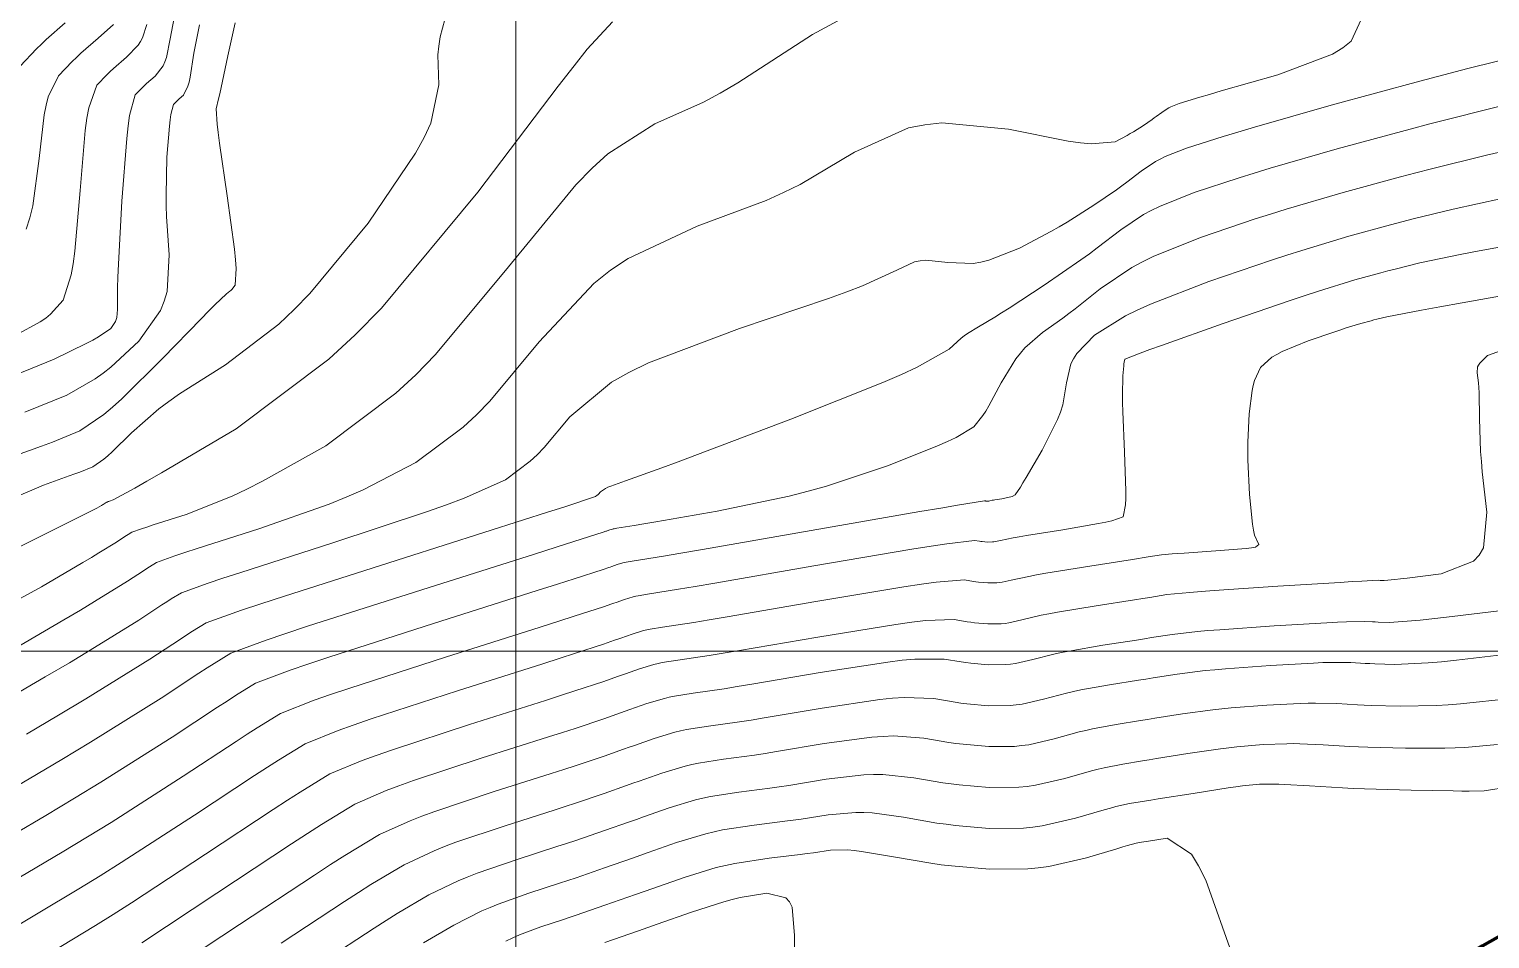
# Model space of a CAD drawing. Header units: millimetres. Extents: x 837475 to 838477, y 1189012 to 1191015.
# Drawn here: x 837657 to 837715.5, y 1190202.4 to 1190238.8 of the extents above; entities that cross this region are included whole.
import ezdxf

# ---------------------------------------------------------------- set-up
doc = ezdxf.new("R2010")
doc.units = ezdxf.units.MM
doc.header["$LTSCALE"] = 0.3
doc.layers.add('COORD', color=253, linetype='Continuous', lineweight=20)
doc.layers.add('VIA_Curvas', color=250, linetype='Continuous', lineweight=80)
doc.layers.add('COTAS 10', color=7, linetype='Continuous', lineweight=9, true_color=0x6e3e2d)
doc.layers.add('COTAS INT', color=7, linetype='Continuous', lineweight=5, true_color=0x9fa19f)

msp = doc.modelspace()

# ---------------------------------------------------------------- linework, layer by layer
at = {"layer": 'COORD'}
for p, q in [((837676.514, 1189013.872), (837676.514, 1191013.872)), ((837476.514, 1190213.872), (838476.514, 1190213.872))]:
    msp.add_line(p, q, dxfattribs=at)
at = {"layer": 'COTAS 10'}
for points in [[(837654.797, 1190221.125), (837657.018, 1190221.902), (837657.506, 1190222.079), (837657.938, 1190222.241), (837659.038, 1190222.689), (837659.998, 1190223.345), (837660.343, 1190223.638), (837660.721, 1190223.978), (837662.368, 1190225.608), (837663.896, 1190227.185), (837664.199, 1190227.493), (837664.449, 1190227.744), (837664.917, 1190228.185), (837665.048, 1190228.284), (837665.085, 1190228.32), (837665.124, 1190228.359), (837665.266, 1190228.531), (837665.306, 1190229.198), (837665.28, 1190229.549), (837665.237, 1190229.973), (837664.947, 1190232.105), (837664.637, 1190234.222), (837664.581, 1190234.637), (837664.539, 1190234.977), (837664.496, 1190235.585), (837664.595, 1190235.986), (837664.642, 1190236.195), (837664.699, 1190236.448), (837664.974, 1190237.716), (837665.255, 1190239.03)], [(837656.653, 1190237.301), (837657.303, 1190237.995), (837657.495, 1190238.184), (837657.694, 1190238.371), (837658.455, 1190239.039)], [(837653.075, 1190210.165), (837657.651, 1190212.836), (837658.618, 1190213.408), (837659.455, 1190213.908), (837661.397, 1190215.11), (837662.325, 1190215.722), (837662.523, 1190215.85), (837662.695, 1190215.961), (837663.105, 1190216.212), (837664.178, 1190216.597), (837664.768, 1190216.792), (837665.486, 1190217.026), (837669.134, 1190218.192), (837672.926, 1190219.444), (837673.733, 1190219.732), (837674.436, 1190219.996), (837676.096, 1190220.738), (837677.083, 1190221.476), (837677.361, 1190221.737), (837677.641, 1190222.022), (837678.67, 1190223.256), (837680.346, 1190224.646), (837681.034, 1190225.03), (837681.819, 1190225.414), (837685.466, 1190226.796), (837689.038, 1190227.993), (837689.776, 1190228.261), (837690.405, 1190228.501), (837691.773, 1190229.135), (837692.488, 1190229.457), (837692.705, 1190229.5), (837692.931, 1190229.523), (837693.817, 1190229.44), (837694.831, 1190229.398), (837695.137, 1190229.447), (837695.455, 1190229.523), (837696.696, 1190230.016), (837697.952, 1190230.684), (837698.279, 1190230.87), (837698.596, 1190231.056), (837699.669, 1190231.731), (837700.577, 1190232.352), (837700.791, 1190232.504), (837700.989, 1190232.648), (837701.569, 1190233.096), (837702.135, 1190233.476), (837702.325, 1190233.578), (837702.529, 1190233.677), (837703.384, 1190234.021), (837704.85, 1190234.486), (837705.439, 1190234.661), (837706.108, 1190234.857), (837709.185, 1190235.732), (837712.734, 1190236.7), (837713.7, 1190236.954), (837714.659, 1190237.202), (837718.065, 1190238.048)], [(837718.912, 1190228.625), (837714.424, 1190227.826), (837713.534, 1190227.665), (837712.797, 1190227.531), (837711.406, 1190227.264), (837711.006, 1190227.165), (837710.893, 1190227.136), (837710.78, 1190227.106), (837710.363, 1190226.992), (837709.784, 1190226.813), (837709.568, 1190226.742), (837709.327, 1190226.661), (837708.259, 1190226.292), (837707.22, 1190225.868), (837706.998, 1190225.753), (837706.805, 1190225.639), (837706.347, 1190225.235), (837706.112, 1190224.707), (837706.059, 1190224.515), (837706.012, 1190224.304), (837705.887, 1190223.373), (837705.835, 1190222.234), (837705.834, 1190221.891), (837705.839, 1190221.535), (837705.904, 1190220.15), (837706.026, 1190218.951), (837706.066, 1190218.713), (837706.109, 1190218.516), (837706.287, 1190218.144), (837706.142, 1190218.04), (837705.981, 1190218.011), (837705.768, 1190217.983), (837704.56, 1190217.883), (837703.283, 1190217.799), (837703.026, 1190217.78), (837702.81, 1190217.764), (837702.382, 1190217.725), (837701.845, 1190217.641), (837701.221, 1190217.543), (837699.503, 1190217.273), (837697.743, 1190216.987), (837697.376, 1190216.923), (837697.061, 1190216.866), (837696.357, 1190216.713), (837695.99, 1190216.629), (837695.888, 1190216.615), (837695.786, 1190216.605), (837695.415, 1190216.602), (837695.044, 1190216.634), (837694.943, 1190216.647), (837694.841, 1190216.66), (837694.48, 1190216.723), (837693.349, 1190216.634), (837692.763, 1190216.552), (837692.059, 1190216.446), (837688.53, 1190215.858), (837684.972, 1190215.244), (837684.249, 1190215.122), (837683.641, 1190215.021), (837682.39, 1190214.829), (837681.893, 1190214.752), (837681.759, 1190214.723), (837681.627, 1190214.692), (837681.165, 1190214.552), (837680.715, 1190214.393), (837680.592, 1190214.349), (837680.468, 1190214.306), (837680.025, 1190214.151), (837678.859, 1190213.77), (837678.28, 1190213.585), (837677.589, 1190213.364), (837674.169, 1190212.28), (837670.711, 1190211.157), (837669.996, 1190210.912), (837669.387, 1190210.697), (837668.066, 1190210.16), (837667, 1190209.509), (837666.552, 1190209.222), (837666.038, 1190208.888), (837663.629, 1190207.298), (837660.698, 1190205.402), (837659.855, 1190204.875), (837658.998, 1190204.348), (837655.79, 1190202.441)], [(837668.788, 1190201.436), (837670.835, 1190202.776), (837671.314, 1190203.08), (837671.754, 1190203.356), (837673.027, 1190204.108), (837674.191, 1190204.669), (837674.562, 1190204.823), (837674.956, 1190204.977), (837676.555, 1190205.53), (837678.15, 1190206.041), (837678.541, 1190206.169), (837678.91, 1190206.291), (837680.058, 1190206.68), (837681.066, 1190207.034), (837681.347, 1190207.132), (837681.629, 1190207.232), (837682.653, 1190207.594), (837683.706, 1190207.912), (837684.007, 1190207.984), (837684.311, 1190208.049), (837685.443, 1190208.224), (837686.684, 1190208.382), (837687.057, 1190208.436), (837687.443, 1190208.495), (837688.946, 1190208.742), (837690.45, 1190208.919), (837690.836, 1190208.933), (837691.21, 1190208.932), (837692.452, 1190208.8), (837693.62, 1190208.599), (837693.946, 1190208.554), (837694.274, 1190208.514), (837695.469, 1190208.41), (837696.668, 1190208.42), (837696.998, 1190208.452), (837697.327, 1190208.498), (837698.51, 1190208.769), (837699.581, 1190209.074), (837699.841, 1190209.141), (837700.084, 1190209.2), (837700.829, 1190209.35), (837701.617, 1190209.475), (837701.889, 1190209.518), (837702.182, 1190209.564), (837703.434, 1190209.764), (837704.749, 1190209.956), (837705.083, 1190209.998), (837705.403, 1190210.035), (837706.449, 1190210.128), (837707.403, 1190210.164), (837707.665, 1190210.165), (837707.926, 1190210.162), (837708.861, 1190210.119), (837709.932, 1190210.057), (837710.28, 1190210.041), (837710.649, 1190210.027), (837712.164, 1190209.982), (837713.738, 1190209.98), (837714.144, 1190209.993), (837714.536, 1190210.012), (837715.847, 1190210.128)]]:
    msp.add_lwpolyline(points, dxfattribs=at)
at = {"layer": 'COTAS INT'}
for points in [[(837654.775, 1190214.969), (837657.5, 1190216.449), (837659.152, 1190217.414), (837659.501, 1190217.62), (837659.803, 1190217.801), (837660.504, 1190218.235), (837660.839, 1190218.456), (837660.911, 1190218.502), (837660.973, 1190218.542), (837661.121, 1190218.632), (837661.508, 1190218.771), (837661.722, 1190218.842), (837661.98, 1190218.926), (837663.298, 1190219.347), (837665.14, 1190220.08), (837665.73, 1190220.362), (837666.355, 1190220.677), (837668.899, 1190222.099), (837671.706, 1190224.197), (837672.497, 1190224.938), (837673.293, 1190225.749), (837676.218, 1190229.257), (837678.918, 1190232.546), (837679.573, 1190233.218), (837680.189, 1190233.788), (837682.076, 1190234.984), (837684.034, 1190235.853), (837684.694, 1190236.215), (837685.404, 1190236.63), (837688.393, 1190238.569), (837691.559, 1190240.292)], [(837710.459, 1190239.338), (837709.976, 1190238.299), (837709.648, 1190238.034), (837709.236, 1190237.78), (837707.046, 1190236.947), (837704.772, 1190236.305), (837704.307, 1190236.171), (837703.913, 1190236.057), (837703.085, 1190235.804), (837702.758, 1190235.673), (837702.68, 1190235.635), (837702.607, 1190235.596), (837702.39, 1190235.45), (837702.169, 1190235.279), (837702.093, 1190235.224), (837702.011, 1190235.166), (837701.663, 1190234.928), (837701.253, 1190234.67), (837701.131, 1190234.598), (837701.006, 1190234.527), (837700.526, 1190234.272), (837699.565, 1190234.193), (837699.137, 1190234.234), (837698.638, 1190234.302), (837696.254, 1190234.772), (837693.578, 1190235.025), (837692.896, 1190234.955), (837692.24, 1190234.825), (837690.083, 1190233.852), (837687.905, 1190232.565), (837687.235, 1190232.238), (837686.536, 1190231.923), (837683.771, 1190230.89), (837681.004, 1190229.601), (837680.304, 1190229.124), (837679.632, 1190228.596), (837677.444, 1190226.256), (837675.467, 1190223.886), (837674.929, 1190223.338), (837674.395, 1190222.837), (837672.497, 1190221.419), (837670.395, 1190220.337), (837669.732, 1190220.047), (837669.033, 1190219.762), (837666.216, 1190218.769), (837663.733, 1190217.976), (837663.245, 1190217.817), (837662.843, 1190217.684), (837662.113, 1190217.422), (837661.834, 1190217.251), (837661.717, 1190217.176), (837661.582, 1190217.089), (837660.951, 1190216.672), (837659.629, 1190215.855), (837659.06, 1190215.514), (837658.401, 1190215.125), (837655.288, 1190213.307)], [(837673.852, 1190239.86), (837673.48, 1190238.468), (837673.423, 1190238.105), (837673.388, 1190237.751), (837673.428, 1190236.553), (837673.098, 1190235.012), (837672.829, 1190234.442), (837672.482, 1190233.81), (837670.59, 1190231.011), (837668.256, 1190228.193), (837667.631, 1190227.549), (837667.016, 1190226.963), (837664.872, 1190225.342), (837663.026, 1190224.171), (837662.599, 1190223.869), (837662.209, 1190223.578), (837661.102, 1190222.609), (837660.335, 1190221.851), (837660.159, 1190221.692), (837659.999, 1190221.556), (837659.552, 1190221.251), (837659.041, 1190221.042), (837658.839, 1190220.967), (837658.613, 1190220.885), (837657.579, 1190220.524), (837655.383, 1190219.587)], [(837662.823, 1190239.229), (837662.661, 1190238.394), (837662.504, 1190237.642), (837662.442, 1190237.472), (837662.371, 1190237.319), (837662.05, 1190236.902), (837661.702, 1190236.599), (837661.614, 1190236.517), (837661.531, 1190236.436), (837661.261, 1190236.151), (837661.03, 1190235.328), (837660.971, 1190234.907), (837660.914, 1190234.403), (837660.724, 1190231.889), (837660.588, 1190229.364), (837660.565, 1190228.853), (837660.549, 1190228.423), (837660.542, 1190227.553), (837660.523, 1190227.231), (837660.498, 1190227.148), (837660.465, 1190227.067), (837660.275, 1190226.796), (837659.779, 1190226.453), (837659.552, 1190226.326), (837659.287, 1190226.186), (837658.009, 1190225.565), (837655.732, 1190224.637)], [(837680.381, 1190239.079), (837679.373, 1190237.974), (837678.843, 1190237.312), (837678.205, 1190236.495), (837674.992, 1190232.258), (837671.119, 1190227.613), (837670.065, 1190226.539), (837669.018, 1190225.558), (837665.3, 1190222.78), (837662.314, 1190221.018), (837661.728, 1190220.676), (837661.247, 1190220.398), (837660.379, 1190219.925), (837660.228, 1190219.876), (837660.198, 1190219.867), (837660.174, 1190219.859), (837660.129, 1190219.843), (837660.112, 1190219.832), (837660.105, 1190219.828), (837660.097, 1190219.822), (837660.058, 1190219.797), (837659.977, 1190219.747), (837659.943, 1190219.726), (837659.902, 1190219.702), (837659.712, 1190219.592), (837658.042, 1190218.752), (837657.069, 1190218.269), (837655.874, 1190217.677)], [(837656.476, 1190226.531), (837657.454, 1190227.063), (837657.671, 1190227.213), (837657.865, 1190227.364), (837658.374, 1190227.922), (837658.695, 1190228.94), (837658.77, 1190229.383), (837658.84, 1190229.894), (837659.044, 1190232.321), (837659.25, 1190234.719), (837659.32, 1190235.213), (837659.397, 1190235.633), (837659.725, 1190236.534), (837660.131, 1190236.963), (837660.256, 1190237.085), (837660.388, 1190237.208), (837660.912, 1190237.664), (837661.377, 1190238.146), (837661.472, 1190238.286), (837661.551, 1190238.428), (837661.716, 1190238.965)], [(837663.826, 1190238.955), (837663.606, 1190237.824), (837663.456, 1190236.857), (837663.412, 1190236.659), (837663.366, 1190236.492), (837663.189, 1190236.14), (837663.016, 1190235.99), (837662.972, 1190235.949), (837662.931, 1190235.909), (837662.797, 1190235.768), (837662.682, 1190235.359), (837662.653, 1190235.15), (837662.625, 1190234.9), (837662.53, 1190233.653), (837662.491, 1190232.13), (837662.497, 1190231.706), (837662.511, 1190231.281), (837662.622, 1190229.741), (837662.532, 1190228.27), (837662.419, 1190227.889), (837662.267, 1190227.52), (837661.399, 1190226.283), (837660.278, 1190225.246), (837659.967, 1190225.002), (837659.655, 1190224.778), (837658.523, 1190224.127), (837656.835, 1190223.439)], [(837660.383, 1190238.973), (837659.774, 1190238.426), (837659.074, 1190237.817), (837658.898, 1190237.653), (837658.731, 1190237.49), (837658.189, 1190236.918), (837657.772, 1190236.069), (837657.682, 1190235.732), (837657.604, 1190235.35), (837657.413, 1190233.606), (837657.151, 1190231.707), (837657.028, 1190231.228), (837656.882, 1190230.77)], [(837716.733, 1190235.892), (837713.929, 1190235.195), (837713.139, 1190234.99), (837712.343, 1190234.781), (837709.42, 1190233.984), (837706.74, 1190233.212), (837706.096, 1190233.018), (837705.495, 1190232.833), (837703.683, 1190232.238), (837702.3, 1190231.682), (837701.97, 1190231.521), (837701.663, 1190231.357), (837700.747, 1190230.742), (837699.809, 1190230.017), (837699.489, 1190229.785), (837699.143, 1190229.538), (837697.675, 1190228.534), (837696.273, 1190227.611), (837695.969, 1190227.417), (837695.702, 1190227.249), (837695.041, 1190226.862), (837694.604, 1190226.595), (837694.478, 1190226.502), (837694.349, 1190226.4), (837693.867, 1190225.966), (837692.591, 1190225.239), (837691.963, 1190224.953), (837691.216, 1190224.631), (837687.524, 1190223.161), (837683.79, 1190221.742), (837683.016, 1190221.452), (837682.356, 1190221.206), (837680.908, 1190220.687), (837680.32, 1190220.481), (837680.201, 1190220.433), (837680.101, 1190220.388), (837679.896, 1190220.255), (837679.815, 1190220.158), (837679.793, 1190220.136), (837679.771, 1190220.116), (837679.694, 1190220.058), (837678.476, 1190219.656), (837677.735, 1190219.418), (837676.819, 1190219.126), (837672.053, 1190217.614), (837667.238, 1190216.076), (837666.292, 1190215.768), (837665.513, 1190215.51), (837664.098, 1190215.001), (837663.556, 1190214.671), (837663.329, 1190214.525), (837663.067, 1190214.355), (837661.843, 1190213.547), (837659.281, 1190211.962), (837658.177, 1190211.302), (837656.9, 1190210.547)], [(837650.978, 1190205.23), (837657.011, 1190208.758), (837658.317, 1190209.534), (837659.464, 1190210.223), (837662.29, 1190211.985), (837663.81, 1190212.989), (837664.134, 1190213.199), (837664.417, 1190213.38), (837665.09, 1190213.791), (837666.506, 1190214.314), (837667.257, 1190214.566), (837668.164, 1190214.865), (837672.737, 1190216.329), (837677.253, 1190217.758), (837678.123, 1190218.034), (837678.829, 1190218.258), (837680.006, 1190218.633), (837680.109, 1190218.669), (837680.138, 1190218.679), (837680.167, 1190218.69), (837680.272, 1190218.727), (837680.38, 1190218.759), (837680.411, 1190218.767), (837680.442, 1190218.773), (837680.559, 1190218.791), (837681.246, 1190218.905), (837681.638, 1190218.972), (837682.116, 1190219.055), (837684.571, 1190219.481), (837687.465, 1190220.081), (837688.221, 1190220.273), (837688.956, 1190220.477), (837691.447, 1190221.306), (837693.407, 1190222.092), (837693.808, 1190222.268), (837694.147, 1190222.427), (837694.862, 1190222.851), (837695.221, 1190223.308), (837695.336, 1190223.488), (837695.459, 1190223.691), (837695.96, 1190224.616), (837696.547, 1190225.579), (837696.724, 1190225.806), (837696.906, 1190226.016), (837697.616, 1190226.629), (837698.426, 1190227.203), (837698.672, 1190227.388), (837698.927, 1190227.584), (837699.925, 1190228.387), (837701.191, 1190229.238), (837701.615, 1190229.464), (837702.071, 1190229.686), (837703.982, 1190230.455), (837706.14, 1190231.18), (837706.753, 1190231.375), (837707.371, 1190231.567), (837709.656, 1190232.236), (837711.952, 1190232.862), (837712.577, 1190233.027), (837713.198, 1190233.187), (837715.401, 1190233.735), (837717.638, 1190234.241)], [(837716.024, 1190232.004), (837714.069, 1190231.578), (837712.467, 1190231.18), (837712.016, 1190231.063), (837711.561, 1190230.943), (837709.892, 1190230.488), (837708.002, 1190229.922), (837707.409, 1190229.732), (837706.786, 1190229.528), (837704.28, 1190228.672), (837701.933, 1190227.766), (837701.409, 1190227.53), (837700.94, 1190227.301), (837699.7, 1190226.527), (837698.99, 1190225.788), (837698.855, 1190225.581), (837698.747, 1190225.373), (837698.578, 1190224.611), (837698.43, 1190223.73), (837698.335, 1190223.447), (837698.217, 1190223.146), (837697.595, 1190221.918), (837696.957, 1190220.827), (837696.83, 1190220.614), (837696.724, 1190220.439), (837696.516, 1190220.125), (837696.393, 1190220.064), (837696.339, 1190220.047), (837696.278, 1190220.031), (837695.987, 1190219.975), (837695.702, 1190219.929), (837695.644, 1190219.919), (837695.595, 1190219.911), (837695.495, 1190219.891), (837695.456, 1190219.882), (837695.444, 1190219.88), (837695.433, 1190219.879), (837695.393, 1190219.879), (837695.352, 1190219.882), (837695.341, 1190219.883), (837695.33, 1190219.885), (837695.291, 1190219.892), (837694.205, 1190219.714), (837693.534, 1190219.6), (837692.703, 1190219.457), (837683.984, 1190217.944), (837683.126, 1190217.797), (837682.423, 1190217.677), (837681.169, 1190217.47), (837680.926, 1190217.433), (837680.861, 1190217.419), (837680.796, 1190217.403), (837680.57, 1190217.335), (837680.35, 1190217.257), (837680.289, 1190217.236), (837680.229, 1190217.215), (837680.012, 1190217.139), (837678.839, 1190216.762), (837678.175, 1190216.551), (837677.365, 1190216.294), (837673.215, 1190214.98), (837669.013, 1190213.629), (837668.17, 1190213.348), (837667.466, 1190213.108), (837666.082, 1190212.581), (837665.278, 1190212.09), (837664.94, 1190211.873), (837664.553, 1190211.622), (837662.736, 1190210.423), (837659.875, 1190208.616), (837658.83, 1190207.981), (837657.674, 1190207.288), (837652.582, 1190204.3)], [(837654.186, 1190203.371), (837658.336, 1190205.818), (837659.342, 1190206.428), (837660.287, 1190207.009), (837663.182, 1190208.86), (837665.295, 1190210.255), (837665.746, 1190210.547), (837666.139, 1190210.799), (837667.074, 1190211.37), (837668.427, 1190211.903), (837669.083, 1190212.13), (837669.862, 1190212.393), (837673.692, 1190213.63), (837677.477, 1190214.829), (837678.228, 1190215.068), (837678.849, 1190215.266), (837680.019, 1190215.645), (837680.349, 1190215.76), (837680.441, 1190215.793), (837680.533, 1190215.825), (837680.867, 1190215.943), (837681.212, 1190216.048), (837681.31, 1190216.071), (837681.41, 1190216.092), (837681.78, 1190216.15), (837683.032, 1190216.349), (837683.688, 1190216.459), (837684.478, 1190216.594), (837688.447, 1190217.281), (837692.381, 1190217.951), (837693.148, 1190218.076), (837693.777, 1190218.174), (837694.885, 1190218.307), (837695.086, 1190218.273), (837695.142, 1190218.265), (837695.198, 1190218.258), (837695.404, 1190218.24), (837695.61, 1190218.242), (837695.666, 1190218.248), (837695.723, 1190218.255), (837695.926, 1190218.302), (837696.432, 1190218.405), (837696.68, 1190218.448), (837696.974, 1190218.498), (837698.423, 1190218.73), (837699.861, 1190218.977), (837700.148, 1190219.035), (837700.386, 1190219.089), (837700.845, 1190219.248), (837700.94, 1190219.726), (837700.95, 1190219.98), (837700.952, 1190220.288), (837700.901, 1190221.842), (837700.829, 1190223.467), (837700.819, 1190223.819), (837700.813, 1190224.129), (837700.828, 1190224.898), (837700.865, 1190225.301), (837700.875, 1190225.381), (837700.883, 1190225.447), (837700.909, 1190225.57), (837701.528, 1190225.807), (837701.911, 1190225.945), (837702.385, 1190226.114), (837704.858, 1190226.987), (837707.534, 1190227.911), (837708.136, 1190228.113), (837708.677, 1190228.291), (837710.128, 1190228.74), (837711.171, 1190229.025), (837711.455, 1190229.099), (837711.737, 1190229.172), (837712.738, 1190229.421), (837714.41, 1190229.767), (837715.116, 1190229.902), (837715.926, 1190230.053)], [(837716.565, 1190226.118), (837715.443, 1190225.711), (837715.133, 1190225.404), (837715.081, 1190225.327), (837715.043, 1190225.254), (837715.025, 1190225.019), (837715.087, 1190224.61), (837715.098, 1190224.427), (837715.108, 1190224.213), (837715.123, 1190223.189), (837715.169, 1190221.869), (837715.198, 1190221.469), (837715.234, 1190221.054), (837715.423, 1190219.431), (837715.285, 1190218.006), (837715.115, 1190217.716), (837714.888, 1190217.471), (837713.592, 1190216.965), (837712.227, 1190216.797), (837711.956, 1190216.765), (837711.731, 1190216.74), (837711.307, 1190216.701), (837711.197, 1190216.704), (837711.17, 1190216.705), (837711.145, 1190216.706), (837711.066, 1190216.711), (837710.408, 1190216.676), (837710.018, 1190216.653), (837709.536, 1190216.623), (837707.044, 1190216.466), (837704.487, 1190216.296), (837703.964, 1190216.257), (837703.521, 1190216.223), (837702.592, 1190216.133), (837701.913, 1190216.025), (837701.628, 1190215.98), (837701.3, 1190215.929), (837699.768, 1190215.689), (837698.211, 1190215.43), (837697.869, 1190215.367), (837697.565, 1190215.308), (837696.787, 1190215.124), (837696.258, 1190215.003), (837696.11, 1190214.982), (837695.962, 1190214.968), (837695.425, 1190214.963), (837694.89, 1190215.01), (837694.743, 1190215.028), (837694.597, 1190215.048), (837694.074, 1190215.138), (837692.921, 1190215.093), (837692.378, 1190215.028), (837691.737, 1190214.941), (837688.613, 1190214.435), (837685.466, 1190213.894), (837684.811, 1190213.785), (837684.249, 1190213.693), (837683.001, 1190213.508), (837682.377, 1190213.411), (837682.209, 1190213.375), (837682.043, 1190213.336), (837681.462, 1190213.16), (837680.898, 1190212.961), (837680.588, 1190212.851), (837680.032, 1190212.657), (837678.869, 1190212.274), (837678.332, 1190212.101), (837677.702, 1190211.9), (837674.646, 1190210.93), (837671.56, 1190209.921), (837670.91, 1190209.695), (837670.348, 1190209.491), (837669.058, 1190208.95), (837667.861, 1190208.218), (837667.358, 1190207.896), (837666.781, 1190207.522), (837664.075, 1190205.736), (837661.109, 1190203.795), (837660.367, 1190203.323), (837659.66, 1190202.879), (837657.394, 1190201.511)], [(837661.52, 1190202.188), (837664.521, 1190204.173), (837667.523, 1190206.155), (837668.164, 1190206.57), (837668.722, 1190206.928), (837670.051, 1190207.739), (837671.309, 1190208.286), (837671.823, 1190208.477), (837672.409, 1190208.685), (837675.123, 1190209.58), (837677.814, 1190210.435), (837678.384, 1190210.618), (837678.88, 1190210.778), (837680.038, 1190211.163), (837680.708, 1190211.397), (837680.894, 1190211.463), (837681.081, 1190211.528), (837681.76, 1190211.768), (837682.459, 1190211.98), (837682.658, 1190212.028), (837682.86, 1190212.071), (837683.611, 1190212.187), (837684.858, 1190212.366), (837685.372, 1190212.448), (837685.961, 1190212.544), (837688.697, 1190213.012), (837691.415, 1190213.435), (837691.992, 1190213.505), (837692.493, 1190213.553), (837693.669, 1190213.553), (837694.353, 1190213.436), (837694.544, 1190213.41), (837694.736, 1190213.386), (837695.436, 1190213.325), (837696.139, 1190213.331), (837696.332, 1190213.35), (837696.525, 1190213.377), (837697.218, 1190213.535), (837698.069, 1190213.749), (837698.362, 1190213.81), (837698.68, 1190213.873), (837700.033, 1190214.104), (837701.38, 1190214.315), (837701.693, 1190214.365), (837701.98, 1190214.41), (837702.803, 1190214.541), (837703.828, 1190214.656), (837704.243, 1190214.693), (837704.716, 1190214.73), (837706.896, 1190214.882), (837709.003, 1190215.009), (837709.429, 1190215.031), (837709.788, 1190215.048), (837710.515, 1190215.063), (837710.841, 1190215.044), (837710.947, 1190215.039), (837711.06, 1190215.035), (837711.522, 1190215.021), (837712.739, 1190215.114), (837713.328, 1190215.176), (837714.027, 1190215.255), (837717.458, 1190215.672)], [(837716.921, 1190213.824), (837714.197, 1190213.507), (837713.6, 1190213.448), (837713.072, 1190213.402), (837711.736, 1190213.341), (837710.923, 1190213.365), (837710.725, 1190213.373), (837710.538, 1190213.381), (837709.964, 1190213.415), (837709.167, 1190213.419), (837708.841, 1190213.409), (837708.47, 1190213.394), (837706.747, 1190213.297), (837704.945, 1190213.165), (837704.523, 1190213.128), (837704.135, 1190213.09), (837703.013, 1190212.948), (837702.048, 1190212.795), (837701.758, 1190212.749), (837701.459, 1190212.702), (837700.298, 1190212.52), (837699.148, 1190212.315), (837698.855, 1190212.254), (837698.573, 1190212.191), (837697.648, 1190211.947), (837696.792, 1190211.75), (837696.554, 1190211.717), (837696.315, 1190211.694), (837695.447, 1190211.686), (837694.582, 1190211.762), (837694.345, 1190211.791), (837694.108, 1190211.823), (837693.263, 1190211.969), (837692.066, 1190212.013), (837691.607, 1190211.981), (837691.093, 1190211.93), (837688.78, 1190211.589), (837686.455, 1190211.195), (837685.934, 1190211.111), (837685.466, 1190211.038), (837684.222, 1190210.866), (837683.344, 1190210.73), (837683.108, 1190210.68), (837682.875, 1190210.624), (837682.057, 1190210.377), (837681.264, 1190210.096), (837681.045, 1190210.019), (837680.827, 1190209.943), (837680.045, 1190209.668), (837678.89, 1190209.282), (837678.437, 1190209.135), (837677.926, 1190208.97), (837675.601, 1190208.23), (837673.258, 1190207.449), (837672.736, 1190207.259), (837672.269, 1190207.08), (837671.043, 1190206.529), (837669.654, 1190205.685), (837669.086, 1190205.321), (837668.437, 1190204.902), (837665.43, 1190202.919), (837662.57, 1190201.02)], [(837667.109, 1190202.177), (837669.636, 1190203.839), (837670.2, 1190204.201), (837670.704, 1190204.52), (837672.035, 1190205.318), (837673.23, 1190205.875), (837673.649, 1190206.041), (837674.107, 1190206.213), (837676.078, 1190206.88), (837678.038, 1190207.506), (837678.489, 1190207.652), (837678.9, 1190207.787), (837680.051, 1190208.174), (837680.947, 1190208.488), (837681.196, 1190208.576), (837681.446, 1190208.664), (837682.355, 1190208.985), (837683.29, 1190209.268), (837683.557, 1190209.332), (837683.827, 1190209.389), (837684.832, 1190209.545), (837686.075, 1190209.71), (837686.496, 1190209.774), (837686.949, 1190209.845), (837688.863, 1190210.166), (837690.772, 1190210.425), (837691.222, 1190210.457), (837691.638, 1190210.472), (837692.858, 1190210.384), (837693.864, 1190210.211), (837694.145, 1190210.173), (837694.428, 1190210.138), (837695.458, 1190210.048), (837696.492, 1190210.057), (837696.776, 1190210.085), (837697.06, 1190210.124), (837698.079, 1190210.358), (837699.077, 1190210.633), (837699.348, 1190210.698), (837699.616, 1190210.758), (837700.564, 1190210.935), (837701.538, 1190211.088), (837701.823, 1190211.133), (837702.115, 1190211.18), (837703.224, 1190211.356), (837704.442, 1190211.523), (837704.803, 1190211.563), (837705.174, 1190211.6), (837706.598, 1190211.713), (837707.936, 1190211.779), (837708.253, 1190211.787), (837708.547, 1190211.791), (837709.412, 1190211.767), (837710.235, 1190211.719), (837710.502, 1190211.707), (837710.786, 1190211.696), (837711.95, 1190211.661), (837713.405, 1190211.691), (837713.872, 1190211.721), (837714.367, 1190211.76), (837716.384, 1190211.976)], [(837672.804, 1190202.191), (837674.019, 1190202.898), (837675.151, 1190203.463), (837675.475, 1190203.605), (837675.804, 1190203.741), (837677.032, 1190204.18), (837678.263, 1190204.577), (837678.594, 1190204.686), (837678.92, 1190204.795), (837680.064, 1190205.186), (837681.186, 1190205.579), (837681.812, 1190205.799), (837682.95, 1190206.202), (837684.122, 1190206.556), (837684.456, 1190206.636), (837684.795, 1190206.708), (837686.053, 1190206.903), (837687.292, 1190207.055), (837687.619, 1190207.099), (837687.938, 1190207.145), (837689.03, 1190207.319), (837690.128, 1190207.414), (837690.451, 1190207.409), (837690.782, 1190207.391), (837692.047, 1190207.215), (837693.375, 1190206.986), (837693.747, 1190206.936), (837694.12, 1190206.89), (837695.48, 1190206.771), (837696.844, 1190206.783), (837697.22, 1190206.82), (837697.595, 1190206.872), (837698.94, 1190207.18), (837700.086, 1190207.516), (837700.334, 1190207.585), (837700.553, 1190207.643), (837701.094, 1190207.766), (837701.697, 1190207.861), (837701.954, 1190207.902), (837702.25, 1190207.949), (837703.645, 1190208.172), (837705.056, 1190208.389), (837705.362, 1190208.433), (837705.632, 1190208.47), (837706.301, 1190208.543), (837706.87, 1190208.549), (837707.077, 1190208.543), (837707.306, 1190208.533), (837708.31, 1190208.471), (837709.629, 1190208.394), (837710.057, 1190208.375), (837710.512, 1190208.357), (837712.378, 1190208.302), (837714.071, 1190208.269), (837714.415, 1190208.265), (837714.706, 1190208.264), (837715.31, 1190208.28), (837716.336, 1190208.438)], [(837705.259, 1190201.574), (837704.156, 1190204.692), (837703.865, 1190205.274), (837703.582, 1190205.734), (837702.613, 1190206.381), (837701.857, 1190206.26), (837701.585, 1190206.217), (837701.36, 1190206.181), (837701.021, 1190206.085), (837700.827, 1190206.028), (837700.59, 1190205.957), (837699.371, 1190205.591), (837697.862, 1190205.245), (837697.442, 1190205.187), (837697.021, 1190205.146), (837695.491, 1190205.133), (837693.966, 1190205.266), (837693.548, 1190205.317), (837693.131, 1190205.374), (837691.641, 1190205.63), (837690.354, 1190205.851), (837690.066, 1190205.886), (837689.806, 1190205.909), (837689.113, 1190205.896), (837688.432, 1190205.795), (837688.18, 1190205.762), (837687.901, 1190205.727), (837686.664, 1190205.582), (837685.278, 1190205.368), (837684.905, 1190205.288), (837684.537, 1190205.2), (837683.248, 1190204.81), (837681.995, 1190204.367), (837681.65, 1190204.246), (837681.306, 1190204.125), (837680.071, 1190203.692), (837678.93, 1190203.299), (837678.646, 1190203.203), (837678.375, 1190203.112), (837677.509, 1190202.83), (837676.653, 1190202.505), (837676.389, 1190202.388), (837676.112, 1190202.258)], [(837687.675, 1190201.035), (837687.676, 1190202.479), (837687.575, 1190203.619), (837687.47, 1190203.827), (837687.333, 1190203.988), (837686.561, 1190204.182), (837685.498, 1190203.998), (837685.177, 1190203.921), (837684.844, 1190203.832), (837683.545, 1190203.419), (837682.177, 1190202.935), (837681.801, 1190202.802), (837681.425, 1190202.67), (837680.077, 1190202.198)]]:
    msp.add_lwpolyline(points, dxfattribs=at)
at = {"layer": 'VIA_Curvas', "elevation": 1705.277}
msp.add_lwpolyline([(838041.852, 1190952.651), (838036.739, 1190647.964, 0.047448), (838038.431, 1190626.329), (838092.197, 1190318.419), (838105.057, 1190244.773, -0.677898), (837923.791, 1190133.091), (837840.859, 1190194.745, 0.749125), (837665.299, 1190062.224), (837745.546, 1189850.114, -0.106451), (837752.737, 1189802.402), (837723.495, 1189335.311)], format="xyb", dxfattribs=at)

doc.saveas('drawing.dxf')
